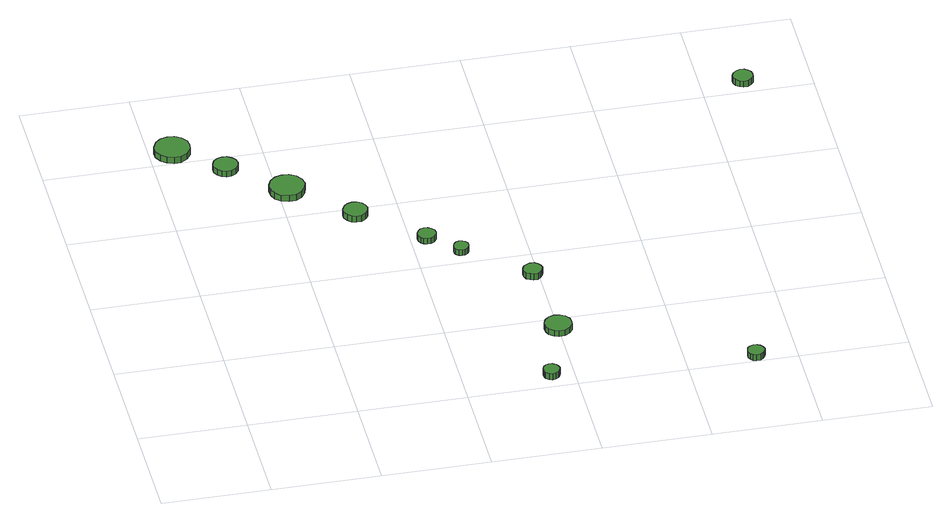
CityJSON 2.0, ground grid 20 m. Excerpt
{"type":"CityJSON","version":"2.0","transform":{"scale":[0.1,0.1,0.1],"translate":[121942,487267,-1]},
"CityObjects":{
"tree1":{"type":"SolitaryVegetationObject","attributes":{"function":"something"},"geometry":[{"type":"MultiSurface","lod":"1","boundaries":[[[0,1,2,3,4,5,6,7,8,9,10,11,12,13,14]],[[15,16,17,18,19,20,21,22,23,24,25,26,27,28,29]],[[0,29,28,1]],[[1,28,27,2]],[[2,27,26,3]],[[3,26,25,4]],[[4,25,24,5]],[[5,24,23,6]],[[6,23,22,7]],[[7,22,21,8]],[[8,21,20,9]],[[9,20,19,10]],[[10,19,18,11]],[[11,18,17,12]],[[12,17,16,13]],[[13,16,15,14]],[[14,15,29,0]]]}]},
"tree2":{"type":"SolitaryVegetationObject","attributes":{"function":"something"},"geometry":[{"type":"MultiSurface","lod":"1","boundaries":[[[30,31,32,33,34,35,36,37,38,39,40,41,42,43,44]],[[45,46,47,48,49,50,51,52,53,54,55,56,57,58,59]],[[30,59,58,31]],[[31,58,57,32]],[[32,57,56,33]],[[33,56,55,34]],[[34,55,54,35]],[[35,54,53,36]],[[36,53,52,37]],[[37,52,51,38]],[[38,51,50,39]],[[39,50,49,40]],[[40,49,48,41]],[[41,48,47,42]],[[42,47,46,43]],[[43,46,45,44]],[[44,45,59,30]]]}]},
"tree3":{"type":"SolitaryVegetationObject","attributes":{"function":"something"},"geometry":[{"type":"MultiSurface","lod":"1","boundaries":[[[60,61,62,63,64,65,66,67,68,69,70,71,72,73,74]],[[75,76,77,78,79,80,81,82,83,84,85,86,87,88,89]],[[60,89,88,61]],[[61,88,87,62]],[[62,87,86,63]],[[63,86,85,64]],[[64,85,84,65]],[[65,84,83,66]],[[66,83,82,67]],[[67,82,81,68]],[[68,81,80,69]],[[69,80,79,70]],[[70,79,78,71]],[[71,78,77,72]],[[72,77,76,73]],[[73,76,75,74]],[[74,75,89,60]]]}]},
"tree4":{"type":"SolitaryVegetationObject","attributes":{"function":"something"},"geometry":[{"type":"MultiSurface","lod":"1","boundaries":[[[90,91,92,93,94,95,96,97,98,99,100,101,102,103,104]],[[105,106,107,108,109,110,111,112,113,114,115,116,117,118,119]],[[90,119,118,91]],[[91,118,117,92]],[[92,117,116,93]],[[93,116,115,94]],[[94,115,114,95]],[[95,114,113,96]],[[96,113,112,97]],[[97,112,111,98]],[[98,111,110,99]],[[99,110,109,100]],[[100,109,108,101]],[[101,108,107,102]],[[102,107,106,103]],[[103,106,105,104]],[[104,105,119,90]]]}]},
"tree5":{"type":"SolitaryVegetationObject","attributes":{"function":"something"},"geometry":[{"type":"MultiSurface","lod":"1","boundaries":[[[120,121,122,123,124,125,126,127,128,129,130,131,132,133,134]],[[135,136,137,138,139,140,141,142,143,144,145,146,147,148,149]],[[120,149,148,121]],[[121,148,147,122]],[[122,147,146,123]],[[123,146,145,124]],[[124,145,144,125]],[[125,144,143,126]],[[126,143,142,127]],[[127,142,141,128]],[[128,141,140,129]],[[129,140,139,130]],[[130,139,138,131]],[[131,138,137,132]],[[132,137,136,133]],[[133,136,135,134]],[[134,135,149,120]]]}]},
"tree6":{"type":"SolitaryVegetationObject","attributes":{"function":"something"},"geometry":[{"type":"MultiSurface","lod":"1","boundaries":[[[150,151,152,153,154,155,156,157,158,159,160,161,162,163,164]],[[165,166,167,168,169,170,171,172,173,174,175,176,177,178,179]],[[150,179,178,151]],[[151,178,177,152]],[[152,177,176,153]],[[153,176,175,154]],[[154,175,174,155]],[[155,174,173,156]],[[156,173,172,157]],[[157,172,171,158]],[[158,171,170,159]],[[159,170,169,160]],[[160,169,168,161]],[[161,168,167,162]],[[162,167,166,163]],[[163,166,165,164]],[[164,165,179,150]]]}]},
"tree7":{"type":"SolitaryVegetationObject","attributes":{"function":"something"},"geometry":[{"type":"MultiSurface","lod":"1","boundaries":[[[180,181,182,183,184,185,186,187,188,189,190,191,192,193,194]],[[195,196,197,198,199,200,201,202,203,204,205,206,207,208,209]],[[180,209,208,181]],[[181,208,207,182]],[[182,207,206,183]],[[183,206,205,184]],[[184,205,204,185]],[[185,204,203,186]],[[186,203,202,187]],[[187,202,201,188]],[[188,201,200,189]],[[189,200,199,190]],[[190,199,198,191]],[[191,198,197,192]],[[192,197,196,193]],[[193,196,195,194]],[[194,195,209,180]]]}]},
"tree8":{"type":"SolitaryVegetationObject","attributes":{"function":"something"},"geometry":[{"type":"MultiSurface","lod":"1","boundaries":[[[210,211,212,213,214,215,216,217,218,219,220,221,222,223,224]],[[225,226,227,228,229,230,231,232,233,234,235,236,237,238,239]],[[210,239,238,211]],[[211,238,237,212]],[[212,237,236,213]],[[213,236,235,214]],[[214,235,234,215]],[[215,234,233,216]],[[216,233,232,217]],[[217,232,231,218]],[[218,231,230,219]],[[219,230,229,220]],[[220,229,228,221]],[[221,228,227,222]],[[222,227,226,223]],[[223,226,225,224]],[[224,225,239,210]]]}]},
"tree9":{"type":"SolitaryVegetationObject","attributes":{"function":"something"},"geometry":[{"type":"MultiSurface","lod":"1","boundaries":[[[240,241,242,243,244,245,246,247,248,249,250,251,252,253,254]],[[255,256,257,258,259,260,261,262,263,264,265,266,267,268,269]],[[240,269,268,241]],[[241,268,267,242]],[[242,267,266,243]],[[243,266,265,244]],[[244,265,264,245]],[[245,264,263,246]],[[246,263,262,247]],[[247,262,261,248]],[[248,261,260,249]],[[249,260,259,250]],[[250,259,258,251]],[[251,258,257,252]],[[252,257,256,253]],[[253,256,255,254]],[[254,255,269,240]]]}]},
"tree10":{"type":"SolitaryVegetationObject","attributes":{"function":"something"},"geometry":[{"type":"MultiSurface","lod":"1","boundaries":[[[270,271,272,273,274,275,276,277,278,279,280,281,282,283,284]],[[285,286,287,288,289,290,291,292,293,294,295,296,297,298,299]],[[270,299,298,271]],[[271,298,297,272]],[[272,297,296,273]],[[273,296,295,274]],[[274,295,294,275]],[[275,294,293,276]],[[276,293,292,277]],[[277,292,291,278]],[[278,291,290,279]],[[279,290,289,280]],[[280,289,288,281]],[[281,288,287,282]],[[282,287,286,283]],[[283,286,285,284]],[[284,285,299,270]]]}]},
"tree11":{"type":"SolitaryVegetationObject","attributes":{"function":"something"},"geometry":[{"type":"MultiSurface","lod":"1","boundaries":[[[300,301,302,303,304,305,306,307,308,309,310,311,312,313,314]],[[315,316,317,318,319,320,321,322,323,324,325,326,327,328,329]],[[300,329,328,301]],[[301,328,327,302]],[[302,327,326,303]],[[303,326,325,304]],[[304,325,324,305]],[[305,324,323,306]],[[306,323,322,307]],[[307,322,321,308]],[[308,321,320,309]],[[309,320,319,310]],[[310,319,318,311]],[[311,318,317,312]],[[312,317,316,313]],[[313,316,315,314]],[[314,315,329,300]]]}]}
},
"vertices":[
[72,824,28],[70,837,28],[62,848,28],[50,855,28],[37,856,28],[24,852,28],[14,843,28],[8,830,28],[8,817,28],[14,805,28],[24,796,28],[37,792,28],[50,793,28],[62,800,28],[70,811,28],[70,811,15],[62,800,15],[50,793,15],[37,792,15],[24,796,15],[14,805,15],[8,817,15],[8,830,15],[14,843,15],[24,852,15],[37,856,15],[50,855,15],[62,848,15],[70,837,15],[72,824,15],
[145,756,26],[143,766,26],[137,773,26],[129,778,26],[120,779,26],[111,776,26],[104,770,26],[100,761,26],[100,752,26],[104,743,26],[111,737,26],[120,734,26],[129,735,26],[137,740,26],[143,747,26],[143,747,14],[137,740,14],[129,735,14],[120,734,14],[111,737,14],[104,743,14],[100,752,14],[100,761,14],[104,770,14],[111,776,14],[120,779,14],[129,778,14],[137,773,14],[143,766,14],[145,756,14],
[248,670,27],[245,683,27],[237,694,27],[225,701,27],[212,702,27],[199,698,27],[189,689,27],[184,677,27],[184,663,27],[189,651,27],[199,642,27],[212,638,27],[225,639,27],[237,646,27],[245,657,27],[245,657,14],[237,646,14],[225,639,14],[212,638,14],[199,642,14],[189,651,14],[184,663,14],[184,677,14],[189,689,14],[199,698,14],[212,702,14],[225,701,14],[237,694,14],[245,683,14],[248,670,14],
[341,575,26],[339,584,26],[334,591,26],[326,596,26],[317,597,26],[308,594,26],[301,588,26],[297,579,26],[297,570,26],[301,562,26],[308,556,26],[317,553,26],[326,554,26],[334,559,26],[339,566,26],[339,566,13],[334,559,13],[326,554,13],[317,553,13],[308,556,13],[301,562,13],[297,570,13],[297,579,13],[301,588,13],[308,594,13],[317,597,13],[326,596,13],[334,591,13],[339,584,13],[341,575,13],
[574,34,23],[572,40,23],[569,45,23],[563,48,23],[557,49,23],[551,47,23],[546,43,23],[544,37,23],[544,30,23],[546,25,23],[551,20,23],[557,18,23],[563,19,23],[569,22,23],[572,27,23],[572,27,10],[569,22,10],[563,19,10],[557,18,10],[551,20,10],[546,25,10],[544,30,10],[544,37,10],[546,43,10],[551,47,10],[557,49,10],[563,48,10],[569,45,10],[572,40,10],[574,34,10],
[444,477,26],[443,484,26],[438,490,26],[432,493,26],[425,494,26],[419,492,26],[414,487,26],[411,481,26],[411,474,26],[414,467,26],[419,463,26],[425,461,26],[432,461,26],[438,465,26],[443,471,26],[443,471,14],[438,465,14],[432,461,14],[425,461,14],[419,463,14],[414,467,14],[411,474,14],[411,481,14],[414,487,14],[419,492,14],[425,494,14],[432,493,14],[438,490,14],[443,484,14],[444,477,14],
[493,428,26],[492,434,26],[489,438,26],[484,441,26],[478,442,26],[472,440,26],[468,436,26],[466,431,26],[466,425,26],[468,420,26],[472,416,26],[478,414,26],[484,415,26],[489,418,26],[492,422,26],[492,422,14],[489,418,14],[484,415,14],[478,414,14],[472,416,14],[468,420,14],[466,425,14],[466,431,14],[468,436,14],[472,440,14],[478,442,14],[484,441,14],[489,438,14],[492,434,14],[493,428,14],
[623,162,26],[621,173,26],[615,181,26],[606,186,26],[595,187,26],[586,184,26],[578,177,26],[574,168,26],[574,157,26],[578,148,26],[586,141,26],[595,138,26],[606,139,26],[615,144,26],[621,152,26],[621,152,14],[615,144,14],[606,139,14],[595,138,14],[586,141,14],[578,148,14],[574,157,14],[574,168,14],[578,177,14],[586,184,14],[595,187,14],[606,186,14],[615,181,14],[621,173,14],[623,162,14],
[606,331,28],[604,337,28],[600,343,28],[594,347,28],[586,348,28],[580,345,28],[574,341,28],[571,334,28],[571,327,28],[574,320,28],[580,316,28],[586,313,28],[594,314,28],[600,318,28],[604,324,28],[604,324,15],[600,318,15],[594,314,15],[586,313,15],[580,316,15],[574,320,15],[571,327,15],[571,334,15],[574,341,15],[580,345,15],[586,348,15],[594,347,15],[600,343,15],[604,337,15],[606,331,15],
[942,17,21],[940,23,21],[936,28,21],[931,31,21],[924,32,21],[918,30,21],[913,26,21],[911,20,21],[911,13,21],[913,8,21],[918,3,21],[924,1,21],[931,2,21],[936,5,21],[940,10,21],[940,10,8],[936,5,8],[931,2,8],[924,1,8],[918,3,8],[913,8,8],[911,13,8],[911,20,8],[913,26,8],[918,30,8],[924,32,8],[931,31,8],[936,28,8],[940,23,8],[942,17,8],
[1093,825,28],[1092,832,28],[1087,838,28],[1081,842,28],[1073,843,28],[1066,840,28],[1060,835,28],[1057,828,28],[1057,821,28],[1060,814,28],[1066,809,28],[1073,806,28],[1081,807,28],[1087,811,28],[1092,817,28],[1092,817,15],[1087,811,15],[1081,807,15],[1073,806,15],[1066,809,15],[1060,814,15],[1057,821,15],[1057,828,15],[1060,835,15],[1066,840,15],[1073,843,15],[1081,842,15],[1087,838,15],[1092,832,15],[1093,825,15]
]}
